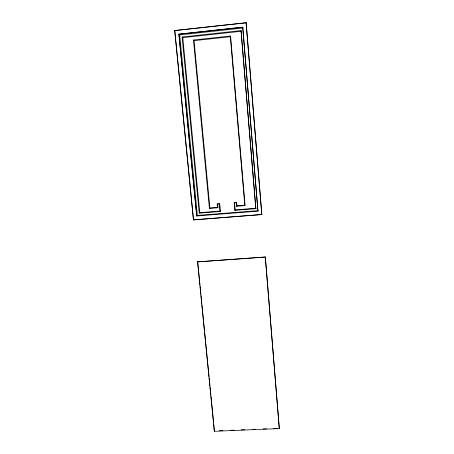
<?xml version="1.0" encoding="UTF-8"?>
<svg xmlns="http://www.w3.org/2000/svg" width="454" height="454" viewBox="0 0 454 454"><rect width="100%" height="100%" fill="white"/><g stroke="black" fill="none" stroke-linecap="round" stroke-linejoin="round"><path stroke-width="0.68" d="M279.306 428.582L265.312 256.958L197.575 261.873L214.339 431.3L279.306 428.582L265.312 256.958M214.339 431.3L213.721 423.934M261.81 214.572L246.125 22.7L174.682 30.56L193.421 219.884L261.81 214.572L246.125 22.7M257.946 211.189L242.737 27.166L178.87 34.152L196.696 215.985L257.963 211.15L242.737 27.166M255.84 208.675L241.034 30.588L182.105 37.001L199.249 213.136L219.986 211.502L220.4 211.036L219.719 203.659L217.614 203.829L217.182 204.243L217.511 207.784L209.407 208.426L193.466 40.026L230.263 36.048L230.626 36.706L245.069 205.185L244.814 205.617L236.625 206.264L236.313 202.717L236.625 202.308L234.508 202.473L234.179 202.887L234.837 210.333L255.84 208.675L241.034 30.588M234.837 210.333L235.161 209.873L234.508 202.473M236.625 206.264L236.931 205.832L236.625 202.308M236.596 205.94L236.903 205.509M217.511 207.784L217.937 207.342L217.614 203.829M217.182 204.243L219.305 204.079L219.719 203.659M209.407 208.426L209.884 207.983L217.937 207.342M193.421 219.884L261.839 214.481M196.696 215.985L197.354 215.406L258.156 210.639M199.249 213.136L199.788 212.665L220.4 211.036M174.682 30.56L246.17 22.836M242.765 27.234L178.933 34.209L196.747 215.939M178.87 34.152L179.693 34.941L243.072 28.017M182.105 37.001L182.78 37.642L241.329 31.281M193.466 40.026L194.062 40.65L230.626 36.706M234.179 202.887L236.313 202.717M236.931 205.832L245.069 205.185M235.161 209.873L256.028 208.227M197.575 261.873L265.289 257.095M219.356 430.778L222.88 430.63M230.643 430.307L234.168 430.159M241.222 429.859L244.751 429.711M252.509 429.388L255.33 429.268M263.093 428.945L266.617 428.797M273.671 428.502L277.201 428.355M174.818 30.685L193.523 219.793M197.672 261.731L199.976 285.004M200.118 286.417L200.884 294.169M201.026 295.582L201.792 303.34M201.928 304.748L204.51 330.841M204.652 332.254L205.418 340.012M205.56 341.419L206.326 349.177M206.462 350.59L209.044 376.684M209.186 378.091L209.952 385.849M210.094 387.262L210.86 395.02M211.002 396.427L213.579 422.521M182.78 37.642L199.788 212.665M179.693 34.941L197.354 215.406M194.062 40.65L209.884 207.983M219.305 204.079L219.986 211.502M230.263 36.048L244.814 205.617"/></g></svg>
